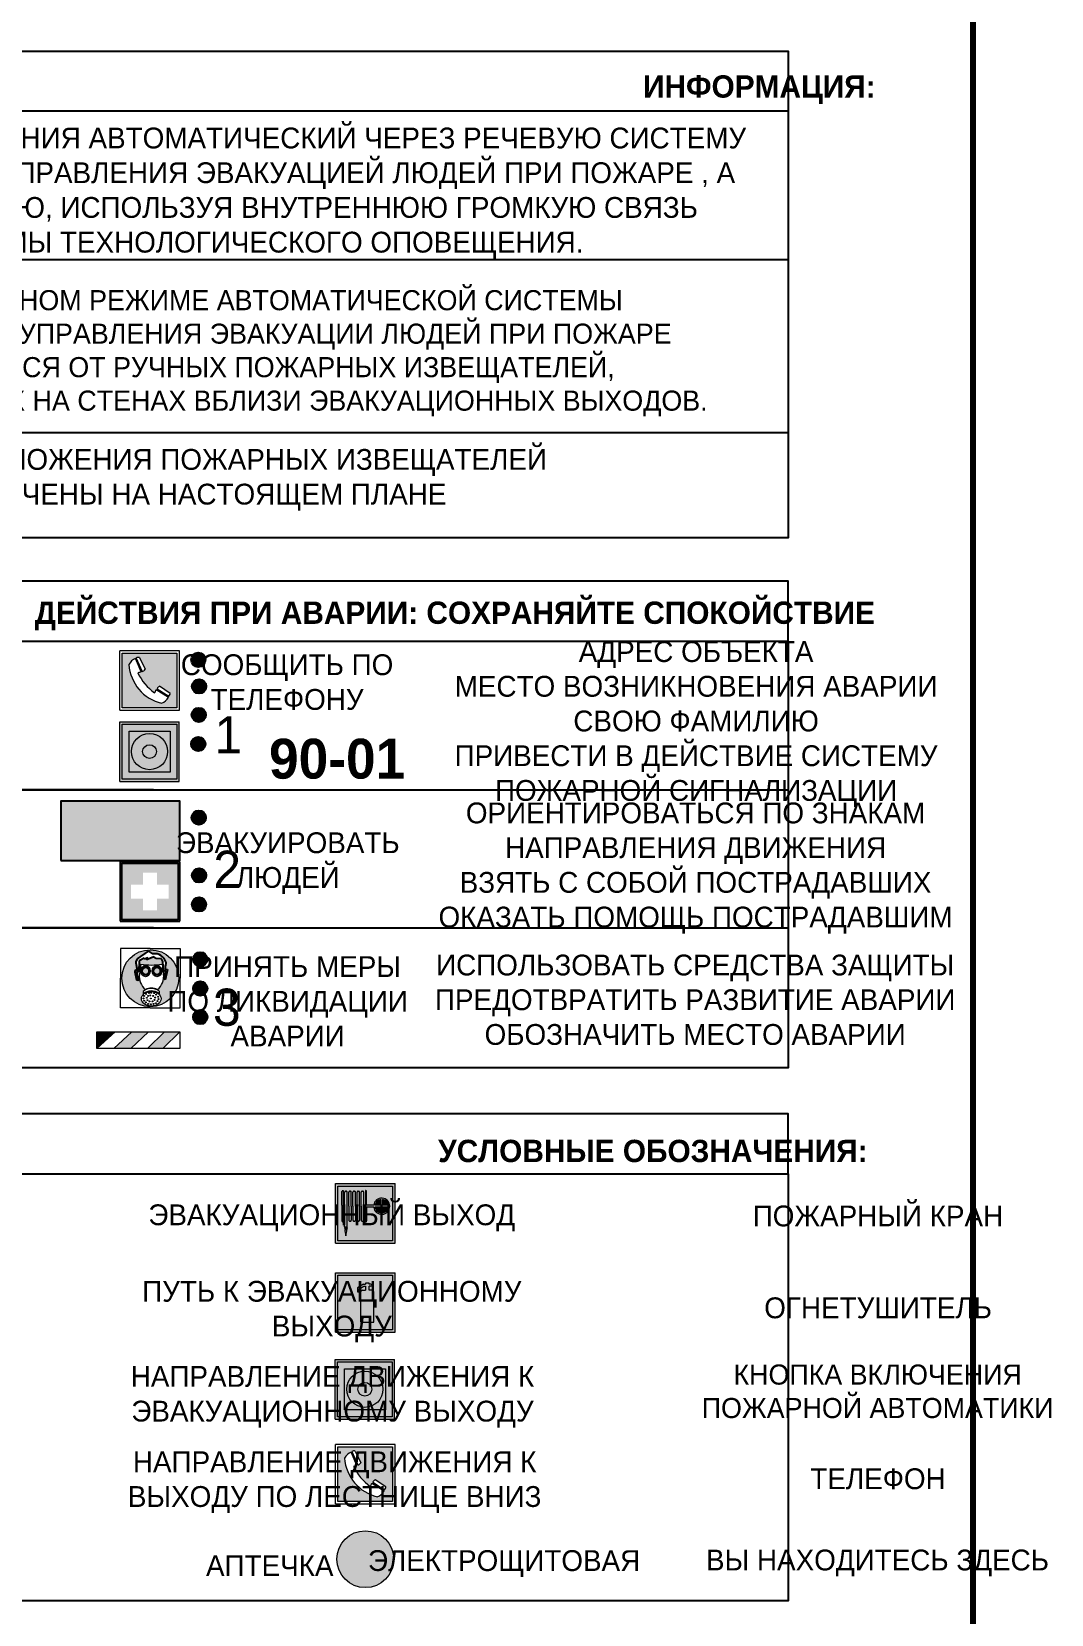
# Model space of a CAD drawing. Header units: millimetres. Extents: x 13810 to 67229, y 12374 to 21950.
# Drawn here: x 38994.9 to 39132, y 19511.3 to 19724.1 of the extents above; entities that cross this region are included whole.
import ezdxf

# ---------------------------------------------------------------- set-up
doc = ezdxf.new("R2010")
doc.units = ezdxf.units.MM
doc.styles.add('обычный', font='arial.ttf')

# ---------------------------------------------------------------- blocks, each defined once
blk = doc.blocks.new('A$C38D26F80')
h = blk.add_hatch(color=5)
h.dxf.hatch_style = 1
h.paths.add_polyline_path([(-8.77, -4.48, 1), (-0.19, -4.48, 1)])
h.paths.add_polyline_path([(-6.75, -3.58), (-6.75, -3.31), (-6.62, -3.22), (-6.5, -3.22), (-6.42, -3.3), (-6.39, -3.28), (-6.59, -2.23), (-6.59, -2.01), (-6.38, -1.58), (-4.76, -0.4), (-4.13, -0.79, -0.362848), (-2.1, -2.1, -0.201049), (-2.17, -2.48, 0.085434), (-2.26, -3.13), (-1.9, -3.16), (-2.25, -4.7), (-2.4, -4.59), (-2.43, -4.34), (-2.36, -4.34), (-2.14, -3.34), (-2.47, -3.42), (-2.58, -1.95), (-2.77, -1.58), (-3.58, -1.52), (-3.92, -1.26), (-5.05, -1.73), (-4.87, -1.39), (-5.41, -1.6), (-5.41, -1.46), (-6.13, -1.87), (-6.18, -3.5), (-6.56, -3.47), (-6.37, -4.59), (-6.16, -4.43), (-6.16, -4.66), (-6.36, -4.79), (-6.37, -4.8), (-6.51, -4.76)], flags=16)
h.paths.add_polyline_path([(-6.51, -4.76), (-6.36, -4.79), (-6.37, -4.8)], flags=0)
h.paths.add_polyline_path([(-5.92, -2.34, 0.089508), (-2.67, -2.35), (-2.48, -3.88, -0.268602), (-3.4, -6.18, 0.262449), (-5.2, -6.18, -0.268602), (-6.11, -3.88)], flags=16)
edge = h.paths.add_edge_path(flags=16)
edge.add_ellipse((-5.19, -3.41), major_axis=(0, 0.842), ratio=0.848992, start_angle=0, end_angle=360)
edge = h.paths.add_edge_path(flags=0)
edge.add_ellipse((-5.19, -3.39), major_axis=(0, 0.665), ratio=0.853798, start_angle=0, end_angle=360)
edge = h.paths.add_edge_path(flags=0)
edge.add_ellipse((-5.19, -3.4), major_axis=(0, 0.528), ratio=0.864094, start_angle=0, end_angle=360)
edge = h.paths.add_edge_path(flags=16)
edge.add_ellipse((-3.47, -3.4), major_axis=(0, 0.842), ratio=0.848992, start_angle=0, end_angle=360)
h.paths.add_polyline_path([(-3.13, -6.45), (-3.13, -6.84, 0.383174), (-5.57, -6.85), (-5.57, -6.49, -0.369952)], flags=16)
edge = h.paths.add_edge_path(flags=0)
edge.add_ellipse((-3.47, -3.39), major_axis=(0, 0.665), ratio=0.853798, start_angle=0, end_angle=360)
edge = h.paths.add_edge_path(flags=0)
edge.add_ellipse((-3.47, -3.4), major_axis=(0, 0.528), ratio=0.864094, start_angle=0, end_angle=360)
edge = h.paths.add_edge_path(flags=16)
edge.add_ellipse((-4.34, -7.57), major_axis=(-1.48, 0), ratio=0.744955, start_angle=0, end_angle=360)
h.paths.add_polyline_path([(-5.01, -6.85, -1), (-5.15, -6.85, -1)], flags=0)
h.paths.add_polyline_path([(-5.33, -7.14, -1), (-5.47, -7.14, -1)], flags=0)
h.paths.add_polyline_path([(-4.61, -6.71, -1), (-4.74, -6.71, -1)], flags=16)
h.paths.add_polyline_path([(-5.43, -7.51, -1), (-5.57, -7.51, -1)], flags=0)
h.paths.add_polyline_path([(-4.26, -6.67, -1), (-4.4, -6.67, -1)], flags=16)
h.paths.add_polyline_path([(-4.74, -7.14, -1), (-4.88, -7.14, -1)], flags=0)
h.paths.add_polyline_path([(-4.93, -7.43, -1), (-5.07, -7.43, -1)], flags=0)
h.paths.add_polyline_path([(-4.41, -7.07, -1), (-4.54, -7.07, -1)], flags=0)
h.paths.add_polyline_path([(-5.33, -7.87, -1), (-5.46, -7.87, -1)], flags=0)
h.paths.add_polyline_path([(-3.8, -6.71, -1), (-3.94, -6.71, -1)], flags=16)
h.paths.add_polyline_path([(-4.85, -7.78, -1), (-4.98, -7.78, -1)], flags=0)
h.paths.add_polyline_path([(-3.96, -7.14, -1), (-4.1, -7.14, -1)], flags=0)
h.paths.add_polyline_path([(-4.33, -7.53, -1), (-4.47, -7.53, -1)], flags=0)
h.paths.add_polyline_path([(-5.09, -8.12, -1), (-5.23, -8.12, -1)], flags=0)
h.paths.add_polyline_path([(-3.5, -6.94, -1), (-3.64, -6.94, -1)], flags=0)
h.paths.add_polyline_path([(-4.54, -7.97, -1), (-4.68, -7.97, -1)], flags=0)
h.paths.add_polyline_path([(-3.66, -7.39, -1), (-3.8, -7.39, -1)], flags=0)
h.paths.add_polyline_path([(-4.73, -8.35, -1), (-4.86, -8.35, -1)], flags=0)
h.paths.add_polyline_path([(-4.09, -7.96, -1), (-4.23, -7.96, -1)], flags=0)
h.paths.add_polyline_path([(-3.77, -7.74, -1), (-3.91, -7.74, -1)], flags=0)
h.paths.add_polyline_path([(-3.22, -7.27, -1), (-3.35, -7.27, -1)], flags=0)
h.paths.add_polyline_path([(-4.34, -8.4, -1), (-4.47, -8.4, -1)], flags=0)
h.paths.add_polyline_path([(-3.16, -7.61, -1), (-3.3, -7.61, -1)], flags=0)
h.paths.add_polyline_path([(-3.9, -8.35, -1), (-4.04, -8.35, -1)], flags=0)
h.paths.add_polyline_path([(-3.32, -7.91, -1), (-3.46, -7.91, -1)], flags=0)
h.paths.add_polyline_path([(-3.55, -8.23, -1), (-3.69, -8.23, -1)], flags=0)
at = {"color": 5, "lineweight": 5}
for p, q in [((-4.48, 0), (-8.96, 0)), ((-8.96, 0), (-8.96, -4.48)), ((-4.48, 0), (0, 0)), ((0, 0), (0, -4.48)), ((-6.59, -2.01), (-6.38, -1.58)), ((-6.59, -2.23), (-6.59, -2.01)), ((-6.39, -3.28), (-6.59, -2.23)), ((-6.38, -1.58), (-4.76, -0.4)), ((-6.13, -1.87), (-6.18, -3.5)), ((-5.41, -1.46), (-6.13, -1.87)), ((-5.92, -2.34), (-6.11, -3.88)), ((-4.87, -1.39), (-5.41, -1.6)), ((-5.41, -1.6), (-5.41, -1.46)), ((-3.92, -1.26), (-5.05, -1.73)), ((-5.05, -1.73), (-4.87, -1.39)), ((-4.76, -0.4), (-4.13, -0.79)), ((-3.58, -1.52), (-3.92, -1.26)), ((-2.77, -1.58), (-3.58, -1.52)), ((-2.58, -1.95), (-2.77, -1.58)), ((-2.67, -2.34), (-2.48, -3.88)), ((-2.47, -3.42), (-2.58, -1.95)), ((-8.96, -8.96), (-8.96, -4.48)), ((-6.75, -3.31), (-6.62, -3.22)), ((-6.75, -3.58), (-6.75, -3.31)), ((-6.51, -4.76), (-6.75, -3.58)), ((-6.62, -3.22), (-6.5, -3.22)), ((-6.18, -3.5), (-6.56, -3.47)), ((-6.56, -3.47), (-6.37, -4.59)), ((-6.37, -4.8), (-6.51, -4.76)), ((-6.5, -3.22), (-6.42, -3.3)), ((-6.42, -3.3), (-6.39, -3.28)), ((-6.37, -4.59), (-6.16, -4.43)), ((-6.16, -4.66), (-6.37, -4.8)), ((-6.16, -4.43), (-6.16, -4.66)), ((-2.14, -3.34), (-2.47, -3.42)), ((-2.43, -4.34), (-2.4, -4.59)), ((-2.43, -4.34), (-2.36, -4.34)), ((-2.4, -4.59), (-2.25, -4.7)), ((-2.36, -4.34), (-2.14, -3.34)), ((-1.9, -3.16), (-2.26, -3.13)), ((-2.25, -4.7), (-1.9, -3.16)), ((0, -8.96), (0, -4.48)), ((-5.57, -6.49), (-5.57, -6.85)), ((-3.13, -6.45), (-3.13, -6.84)), ((-4.48, -8.96), (-8.96, -8.96)), ((-4.48, -8.96), (0, -8.96))]:
    blk.add_line(p, q, dxfattribs=at)
at = {"color": 5}
for p, q in [((-6.59, -2.01), (-6.38, -1.58)), ((-6.59, -2.23), (-6.59, -2.01)), ((-6.39, -3.28), (-6.59, -2.23)), ((-6.38, -1.58), (-4.76, -0.4)), ((-6.13, -1.87), (-6.18, -3.5)), ((-5.41, -1.46), (-6.13, -1.87)), ((-4.87, -1.39), (-5.41, -1.6)), ((-5.41, -1.6), (-5.41, -1.46)), ((-3.92, -1.26), (-5.05, -1.73)), ((-5.05, -1.73), (-4.87, -1.39)), ((-4.76, -0.4), (-4.13, -0.79)), ((-3.58, -1.52), (-3.92, -1.26)), ((-2.77, -1.58), (-3.58, -1.52)), ((-2.58, -1.95), (-2.77, -1.58)), ((-2.47, -3.42), (-2.58, -1.95)), ((-6.75, -3.31), (-6.62, -3.22)), ((-6.75, -3.58), (-6.75, -3.31)), ((-6.51, -4.76), (-6.75, -3.58)), ((-6.62, -3.22), (-6.5, -3.22)), ((-6.18, -3.5), (-6.56, -3.47)), ((-6.56, -3.47), (-6.37, -4.59)), ((-6.37, -4.8), (-6.51, -4.76)), ((-6.36, -4.79), (-6.51, -4.76)), ((-6.5, -3.22), (-6.42, -3.3)), ((-6.42, -3.3), (-6.39, -3.28)), ((-6.37, -4.59), (-6.16, -4.43)), ((-6.16, -4.66), (-6.37, -4.8)), ((-6.16, -4.66), (-6.36, -4.79)), ((-6.16, -4.43), (-6.16, -4.66)), ((-2.14, -3.34), (-2.47, -3.42)), ((-2.4, -4.59), (-2.43, -4.34)), ((-2.43, -4.34), (-2.36, -4.34)), ((-2.25, -4.7), (-2.4, -4.59)), ((-2.36, -4.34), (-2.14, -3.34)), ((-2.26, -3.13), (-1.9, -3.16)), ((-1.9, -3.16), (-2.25, -4.7))]:
    blk.add_line(p, q, dxfattribs=at)
at = {"color": 5, "lineweight": 5}
for centre, radius in [((-4.48, -4.48), 4.29), ((-5.4, -7.14), 0.0678), ((-5.08, -6.85), 0.0678), ((-4.81, -7.14), 0.0678), ((-4.67, -6.71), 0.0678), ((-4.47, -7.07), 0.0678), ((-4.33, -6.67), 0.0678), ((-4.03, -7.14), 0.0678), ((-3.87, -6.71), 0.0678), ((-3.57, -6.94), 0.0678), ((-5.5, -7.51), 0.0678), ((-5.4, -7.87), 0.0678), ((-5.16, -8.12), 0.0678), ((-5, -7.43), 0.0678), ((-4.91, -7.78), 0.0678), ((-4.79, -8.35), 0.0678), ((-4.61, -7.97), 0.0678), ((-4.4, -7.53), 0.0678), ((-4.4, -8.4), 0.0678), ((-4.16, -7.96), 0.0678), ((-3.97, -8.35), 0.0678), ((-3.84, -7.74), 0.0678), ((-3.73, -7.39), 0.0678), ((-3.62, -8.23), 0.0678), ((-3.39, -7.91), 0.0678), ((-3.28, -7.27), 0.0678), ((-3.23, -7.61), 0.0678)]:
    blk.add_circle(centre, radius, dxfattribs=at)
for centre, radius, start, end in [((-4.28, 6.66), 9.15, 259.6987, 280.1569), ((-2.6, -2.2), 0.513, 326.4781, 11.7739), ((-3.66, -4.24), 2.47, 171.573, 231.7124), ((-4.93, -4.24), 2.47, 308.2876, 8.427), ((-0.47, -3.05), 1.79, 161.5846, 182.4584), ((-4.33, -7.88), 1.87, 50.358, 131.5662), ((-4.34, -8.2), 1.82, 48.4943, 132.3565), ((-4.3, -7.78), 1.83, 60.5889, 119.4111)]:
    blk.add_arc(centre, radius, start, end, dxfattribs=at)
at = {"color": 5}
for centre, radius, start, end in [((-3.89, -2.66), 1.88, 17.387, 97.1599), ((-2.6, -2.2), 0.511, 326.3906, 11.8614), ((-0.35, -3.07), 1.91, 162.2553, 181.7878)]:
    blk.add_arc(centre, radius, start, end, dxfattribs=at)
at = {"color": 5, "lineweight": 5}
for centre, major_axis, ratio in [((-5.19, -3.41), (0, 0.842), 0.848992), ((-5.19, -3.39), (0, 0.665), 0.853798), ((-5.19, -3.4), (0, 0.528), 0.864094), ((-3.47, -3.4), (0, 0.842), 0.848992), ((-3.47, -3.39), (0, 0.665), 0.853798), ((-3.47, -3.4), (0, 0.528), 0.864094), ((-4.34, -7.57), (-1.48, 0), 0.744955)]:
    blk.add_ellipse(centre, major_axis=major_axis, ratio=ratio, dxfattribs=at)
blk = doc.blocks.new('A$C47DD6509')
at = {"lineweight": 5}
for points in [[(-8.69, 0), (-11.19, 0), (-11.19, -2.22)], [(-4.22, 0), (-6.45, 0), (-8.91, -2.22), (-6.61, -2.22)], [(0, 0), (-2.09, 0), (-4.36, -2.22), (-2.29, -2.22)]]:
    blk.add_hatch(color=242, dxfattribs=at).paths.add_polyline_path(points)
at = {"color": 242, "lineweight": 5}
for p, q in [((-11.19, -2.22), (-8.69, 0)), ((-11.19, -2.22), (-11.19, 0)), ((-11.19, 0), (-8.69, 0)), ((-11.19, 0), (0, 0)), ((-8.91, -2.22), (-6.45, 0)), ((-6.61, -2.22), (-4.22, 0)), ((-4.36, -2.22), (-2.09, 0)), ((-2.29, -2.22), (0, 0)), ((0, 0), (0, -2.22)), ((0, -2.22), (-11.19, -2.22))]:
    blk.add_line(p, q, dxfattribs=at)
blk = doc.blocks.new('A$C32E8229D')
at = {"true_color": 0xffffff}
blk.add_hatch(color=7, dxfattribs=at).paths.add_polyline_path([(0, 0), (0, -8), (16, -8), (16, 0)])
h = blk.add_hatch(color=126)
h.paths.add_polyline_path([(0.2, -0.2), (15.8, -0.2), (15.8, -7.8), (0.2, -7.8)])
h.paths.add_polyline_path([(13.49, -2.05), (12.08, -2.05), (11.37, -2.63, 0.162397), (11.29, -2.84), (11.29, -3.63), (10.35, -3.63), (10.35, -4.05), (11.68, -4.05), (11.68, -3.48), (12.26, -4.28), (11.29, -5.1), (11.29, -6.78), (11.85, -6.78), (11.85, -5.44), (12.8, -4.64), (12.8, -5.94), (14.46, -5.94), (14.46, -5.39), (13.45, -5.39), (13.45, -3.97), (12.46, -2.59), (13.15, -2.59), (13.69, -3.34), (14.18, -3)], flags=16)
h.paths.add_polyline_path([(10.74, -1.82, 1), (11.8, -1.82, 1)], flags=16)
h.paths.add_polyline_path([(9.39, -3.59), (5.99, -3.59), (6.56, -3.03), (5.91, -3.03), (5.1, -3.83), (5.91, -4.64), (6.56, -4.64), (5.99, -4.09), (9.39, -4.09)], flags=16)
h.paths.add_polyline_path([(4.29, -1.08), (1.72, -1.08), (1.72, -6.6), (4.29, -6.6)], flags=16)
at = {"color": 126}
blk.add_lwpolyline([(16, -8), (0, -8), (0, 0), (16, 0)], close=True, dxfattribs=at)
blk = doc.blocks.new('A$C18900ED3')
h = blk.add_hatch(color=126)
h.paths.add_polyline_path([(-0.18, -0.18), (-7.02, -0.18), (-7.02, -7.02), (-0.18, -7.02)])
h.paths.add_polyline_path([(-5.89, -4.46), (-5.89, -2.77), (-4.46, -2.77), (-4.46, -1.31), (-2.77, -1.31), (-2.77, -2.77), (-1.33, -2.77), (-1.33, -4.46), (-2.77, -4.46), (-2.77, -5.89), (-4.46, -5.89), (-4.46, -4.46)], flags=16)
at = {"color": 126}
for p, q in [((-7.2, 0), (-7.2, -7.2)), ((0, 0), (-7.2, 0)), ((0, -7.2), (0, 0)), ((-7.02, -7.02), (-7.02, -0.18)), ((-7.02, -0.18), (-0.18, -0.18)), ((-0.18, -0.18), (-0.18, -7.02)), ((-7.2, -7.2), (0, -7.2)), ((-0.18, -7.02), (-7.02, -7.02))]:
    blk.add_line(p, q, dxfattribs=at)
blk = doc.blocks.new('A$C456E1F9C')
at = {"lineweight": 5}
h = blk.add_hatch(color=242, dxfattribs=at)
h.paths.add_polyline_path([(0.51, -1.47), (0.51, -13.26), (12.29, -13.26), (12.29, -1.47)])
h.paths.add_polyline_path([(5.42, -4.95, -0.254479), (4.78, -5.4), (3.52, -2.53, -0.209735), (4.23, -2.4)], flags=16)
h.paths.add_polyline_path([(8.53, -8.6), (10.87, -10.17), (10.54, -10.76), (8.03, -9.13, -0.192251)], flags=16)
h.paths.add_polyline_path([(4.61, -5.49, 0.005518), (3.87, -5.72, 0.128647), (7.49, -10.01, 0.00809), (7.83, -9.33), (10.47, -10.97, -0.16736), (8.99, -12.25, -0.327862), (1.95, -3.95, -0.166952), (3.36, -2.62)], flags=16)
at = {"color": 242, "lineweight": 5}
for p, q in [((0, -13.77), (0, -0.97)), ((12.8, -0.97), (0, -0.97)), ((4.61, -5.49), (3.36, -2.62)), ((3.52, -2.53), (4.78, -5.4)), ((4.23, -2.4), (5.42, -4.95)), ((12.8, -13.77), (12.8, -0.97)), ((7.83, -9.33), (10.47, -10.97)), ((8.03, -9.13), (10.54, -10.76)), ((10.81, -10.12), (8.53, -8.6)), ((10.8, -10.3), (10.81, -10.12)), ((10.54, -10.76), (10.8, -10.3)), ((0, -13.77), (12.8, -13.77))]:
    blk.add_line(p, q, dxfattribs=at)
blk.add_lwpolyline([(0.51, -1.47), (12.29, -1.47), (12.29, -13.26), (0.51, -13.26)], close=True, dxfattribs=at)
for centre, radius, start, end in [((4.59, -5.34), 2.99, 114.2845, 152.1974), ((4.02, -3.27), 0.891, 76.3284, 123.7092), ((11.12, -3.31), 9.19, 183.9915, 256.6009), ((14.98, -39.1), 35.17, 107.1487, 108.4135), ((13.86, -0.94), 11.08, 205.5536, 234.8762), ((4.68, -4.59), 0.824, 276.9621, 334.0723), ((-13.31, 0.8), 23.44, 332.5487, 334.4027), ((8.94, -9.5), 0.989, 114.4092, 157.9388), ((7.87, -9.46), 3, 291.9291, 329.9329)]:
    blk.add_arc(centre, radius, start, end, dxfattribs=at)
blk = doc.blocks.new('A$C54414219')
at = {"true_color": 0xffffff}
h = blk.add_hatch(color=7, dxfattribs=at)
h.paths.add_polyline_path([(2.39, -9.45), (2.39, -18.3), (11.23, -18.3), (11.23, -9.45)], flags=0)
h.paths.add_polyline_path([(10.71, -13.87, -1), (2.92, -13.87, -1)], flags=0)
h.paths.add_polyline_path([(8.3, -13.87, -1), (5.33, -13.87, -1)], flags=0)
h.paths.add_polyline_path([(0.41, -7.47), (0.41, -20.27), (13.21, -20.27), (13.21, -7.47)])
h.paths.add_polyline_path([(0.92, -19.77), (12.71, -19.77), (12.71, -7.98), (0.92, -7.98)], flags=16)
h.paths.add_polyline_path([(11.23, -9.45), (11.23, -18.3), (2.39, -18.3), (2.39, -9.45)], flags=0)
at = {"lineweight": 5}
h = blk.add_hatch(color=242, dxfattribs=at)
h.paths.add_polyline_path([(12.71, -7.98), (0.92, -7.98), (0.92, -19.77), (12.71, -19.77)])
h.paths.add_polyline_path([(11.23, -18.3), (2.39, -18.3), (2.39, -9.45), (11.23, -9.45)], flags=16)
h.paths.add_polyline_path([(10.71, -13.87, -1), (2.92, -13.87, -1)], flags=0)
h.paths.add_polyline_path([(8.3, -13.87, -1), (5.33, -13.87, -1)], flags=0)
at = {"true_color": 0xffffff}
h = blk.add_hatch(color=7, dxfattribs=at)
h.paths.add_polyline_path([(2.39, -9.45), (2.39, -18.3), (11.23, -18.3), (11.23, -9.45)])
h.paths.add_polyline_path([(10.71, -13.87, -1), (2.92, -13.87, -1)], flags=16)
h.paths.add_polyline_path([(8.3, -13.87, -1), (5.33, -13.87, -1)], flags=0)
at = {"lineweight": 5}
h = blk.add_hatch(color=242, dxfattribs=at)
h.paths.add_polyline_path([(2.92, -13.87, 1), (10.71, -13.87, 1)])
h.paths.add_polyline_path([(8.3, -13.87, -1), (5.33, -13.87, -1)], flags=16)
at = {"color": 242, "lineweight": 5}
for p, q in [((0.41, -20.27), (0.41, -7.47)), ((0.41, -7.47), (13.21, -7.47)), ((0.41, -7.47), (13.21, -7.47)), ((13.21, -20.27), (13.21, -7.47)), ((0.41, -20.27), (13.21, -20.27))]:
    blk.add_line(p, q, dxfattribs=at)
for points in [[(0.92, -7.98), (12.71, -7.98), (12.71, -19.77), (0.92, -19.77)], [(2.39, -9.45), (11.23, -9.45), (11.23, -18.3), (2.39, -18.3)]]:
    blk.add_lwpolyline(points, close=True, dxfattribs=at)
for radius in [3.89, 1.49]:
    blk.add_circle((6.81, -13.87), radius, dxfattribs=at)
blk = doc.blocks.new('A$C37112FD5')
at = {"true_color": 0xf5f5ff}
h = blk.add_hatch(color=7, dxfattribs=at)
h.dxf.hatch_style = 1
h.paths.add_polyline_path([(12.8, -7.4), (0, -7.4), (0, -20.2), (12.8, -20.2)])
h.paths.add_polyline_path([(12.29, -7.91), (12.29, -19.69), (0.51, -19.69), (0.51, -7.91)], flags=16)
h.paths.add_polyline_path([(4.98, -9.04, -0.42597), (5.17, -9.22), (5.17, -12.25), (5.17, -15.29, -0.432244), (4.98, -15.47), (4.83, -15.47, -0.42597), (4.64, -15.29), (4.64, -12.25), (4.64, -9.22, -0.432244), (4.83, -9.04)], flags=0)
h.paths.add_polyline_path([(4.28, -9.22), (4.28, -12.25), (4.28, -15.29, -0.432244), (4.09, -15.47), (3.94, -15.47, -0.42597), (3.75, -15.29), (3.75, -12.25), (3.75, -9.22, -0.432244), (3.94, -9.04), (4.09, -9.04, -0.42597)], flags=0)
h.paths.add_polyline_path([(5.72, -9.04), (5.87, -9.04, -0.42597), (6.06, -9.22), (6.06, -12.25), (6.06, -15.29, -0.432244), (5.87, -15.47), (5.72, -15.47, -0.42597), (5.53, -15.29), (5.53, -12.25), (5.53, -9.22, -0.432244)], flags=0)
h.paths.add_polyline_path([(6.42, -8.9), (6.5, -8.9, -0.42597), (6.69, -9.08), (6.69, -12.03), (8.21, -12.03, -15.824349), (8.21, -12.47), (6.69, -12.47), (6.69, -15.42, -0.432244), (6.5, -15.6), (6.42, -15.6)], flags=0)
h.paths.add_polyline_path([(3.39, -9.22), (3.39, -12.25), (3.39, -15.29, -0.432244), (3.2, -15.47), (3.05, -15.47, -0.42597), (2.85, -15.29), (2.85, -12.25), (2.85, -9.22, -0.432244), (3.05, -9.04), (3.2, -9.04, -0.42597)], flags=0)
h.paths.add_polyline_path([(2.5, -9.22), (2.5, -16.71), (1.96, -16.71), (1.96, -9.22, -0.432244), (2.15, -9.04), (2.31, -9.04, -0.42597)], flags=0)
h.paths.add_polyline_path([(1.61, -8.9), (1.61, -15.6), (1.57, -15.6, -0.42597), (1.37, -15.42), (1.37, -12.03), (1.37, -9.09, -0.432244), (1.57, -8.9)], flags=0)
h.paths.add_polyline_path([(9.76, -10.81), (9.76, -12.03), (8.49, -12.03, -0.336371)], flags=0)
h.paths.add_polyline_path([(8.49, -12.47), (9.76, -12.47), (9.76, -13.7, -0.336371)], flags=0)
h.paths.add_polyline_path([(10.11, -10.81, -0.336371), (11.38, -12.03), (10.11, -12.03)], flags=0)
h.paths.add_polyline_path([(10.11, -12.47), (11.38, -12.47, -0.336371), (10.11, -13.7)], flags=0)
h.paths.add_polyline_path([(2.5, -16.84), (2.5, -17.05), (1.97, -17.05), (1.97, -16.84)], flags=0)
h.paths.add_polyline_path([(2.5, -17.24, -0.033778), (2.24, -18.6, -0.033778), (1.97, -17.24)], flags=0)
h = blk.add_hatch(color=242)
h.dxf.hatch_style = 1
h.paths.add_polyline_path([(12.29, -7.91), (0.51, -7.91), (0.51, -19.69), (12.29, -19.69)])
h.paths.add_polyline_path([(6.42, -15.6), (6.42, -8.9), (6.5, -8.9, -0.42597), (6.69, -9.08), (6.69, -12.03), (8.21, -12.03, -15.824349), (8.21, -12.47), (6.69, -12.47), (6.69, -15.42, -0.432244), (6.5, -15.6)], flags=16)
h.paths.add_polyline_path([(5.87, -15.47), (5.72, -15.47, -0.42597), (5.53, -15.29), (5.53, -12.25), (5.53, -9.22, -0.432244), (5.72, -9.04), (5.87, -9.04, -0.42597), (6.06, -9.22), (6.06, -12.25), (6.06, -15.29, -0.432244)], flags=16)
h.paths.add_polyline_path([(4.98, -15.47), (4.83, -15.47, -0.42597), (4.64, -15.29), (4.64, -12.25), (4.64, -9.22, -0.432244), (4.83, -9.04), (4.98, -9.04, -0.42597), (5.17, -9.22), (5.17, -12.25), (5.17, -15.29, -0.432244)], flags=16)
h.paths.add_polyline_path([(4.09, -15.47), (3.94, -15.47, -0.42597), (3.75, -15.29), (3.75, -12.25), (3.75, -9.22, -0.432244), (3.94, -9.04), (4.09, -9.04, -0.42597), (4.28, -9.22), (4.28, -12.25), (4.28, -15.29, -0.432244)], flags=16)
h.paths.add_polyline_path([(3.2, -15.47), (3.05, -15.47, -0.42597), (2.85, -15.29), (2.85, -12.25), (2.85, -9.22, -0.432244), (3.05, -9.04), (3.2, -9.04, -0.42597), (3.39, -9.22), (3.39, -12.25), (3.39, -15.29, -0.432244)], flags=16)
h.paths.add_polyline_path([(2.5, -17.05), (1.97, -17.05), (1.97, -16.84), (2.5, -16.84)], flags=16)
h.paths.add_polyline_path([(2.5, -17.24, -0.033778), (2.24, -18.6, -0.033778), (1.97, -17.24)], flags=16)
h.paths.add_polyline_path([(2.5, -16.71), (1.96, -16.71), (1.96, -9.22, -0.432244), (2.15, -9.04), (2.31, -9.04, -0.42597), (2.5, -9.22)], flags=16)
h.paths.add_polyline_path([(1.61, -15.6), (1.57, -15.6, -0.42597), (1.37, -15.42), (1.37, -12.03), (1.37, -9.09, -0.432244), (1.57, -8.9), (1.61, -8.9)], flags=16)
h.paths.add_polyline_path([(8.49, -12.47), (9.76, -12.47), (9.76, -13.7, -0.336371)], flags=0)
h.paths.add_polyline_path([(10.11, -13.7), (10.11, -12.47), (11.38, -12.47, -0.336371)], flags=0)
h.paths.add_polyline_path([(8.49, -12.03, -0.336371), (9.76, -10.81), (9.76, -12.03)], flags=0)
h.paths.add_polyline_path([(10.11, -12.03), (10.11, -10.81, -0.336371), (11.38, -12.03)], flags=0)
h = blk.add_hatch(color=7, dxfattribs=at)
h.dxf.hatch_style = 1
h.paths.add_polyline_path([(1.61, -8.9), (1.57, -8.9, 0.432244), (1.37, -9.09), (1.37, -12.03), (1.37, -15.42, 0.42597), (1.57, -15.6), (1.61, -15.6)])
h.paths.add_polyline_path([(2.5, -9.22, 0.42597), (2.31, -9.04), (2.15, -9.04, 0.432244), (1.96, -9.22), (1.96, -16.71), (2.5, -16.71)])
h.paths.add_polyline_path([(2.5, -16.84), (1.97, -16.84), (1.97, -17.05), (2.5, -17.05)])
h.paths.add_polyline_path([(2.5, -17.24), (1.97, -17.24, 0.033778), (2.24, -18.6, 0.033778)])
h.paths.add_polyline_path([(3.39, -12.25), (3.39, -9.22, 0.42597), (3.2, -9.04), (3.05, -9.04, 0.432244), (2.85, -9.22), (2.85, -12.25), (2.85, -15.29, 0.42597), (3.05, -15.47), (3.2, -15.47, 0.432244), (3.39, -15.29)])
h.paths.add_polyline_path([(4.28, -12.25), (4.28, -9.22, 0.42597), (4.09, -9.04), (3.94, -9.04, 0.432244), (3.75, -9.22), (3.75, -12.25), (3.75, -15.29, 0.42597), (3.94, -15.47), (4.09, -15.47, 0.432244), (4.28, -15.29)])
h.paths.add_polyline_path([(5.17, -12.25), (5.17, -9.22, 0.42597), (4.98, -9.04), (4.83, -9.04, 0.432244), (4.64, -9.22), (4.64, -12.25), (4.64, -15.29, 0.42597), (4.83, -15.47), (4.98, -15.47, 0.432244), (5.17, -15.29)])
h.paths.add_polyline_path([(6.06, -12.25), (6.06, -9.22, 0.42597), (5.87, -9.04), (5.72, -9.04, 0.432244), (5.53, -9.22), (5.53, -12.25), (5.53, -15.29, 0.42597), (5.72, -15.47), (5.87, -15.47, 0.432244), (6.06, -15.29)])
h.paths.add_polyline_path([(6.69, -12.47), (8.21, -12.47, 15.824349), (8.21, -12.03), (6.69, -12.03), (6.69, -9.08, 0.42597), (6.5, -8.9), (6.42, -8.9), (6.42, -15.6), (6.5, -15.6, 0.432244), (6.69, -15.42)])
h.paths.add_polyline_path([(8.49, -12.47), (9.76, -12.47), (9.76, -13.7, -0.336371)], flags=16)
h.paths.add_polyline_path([(8.49, -12.03, -0.336371), (9.76, -10.81), (9.76, -12.03)], flags=16)
h.paths.add_polyline_path([(10.11, -12.47), (11.38, -12.47, -0.336371), (10.11, -13.7)], flags=16)
h.paths.add_polyline_path([(10.11, -12.03), (10.11, -10.81, -0.336371), (11.38, -12.03)], flags=16)
h = blk.add_hatch(color=242)
h.dxf.hatch_style = 1
h.paths.add_polyline_path([(9.76, -10.81, 0.336371), (8.49, -12.03), (9.76, -12.03)])
h.paths.add_polyline_path([(10.11, -10.81), (10.11, -12.03), (11.38, -12.03, 0.336371)])
h.paths.add_polyline_path([(11.38, -12.47), (10.11, -12.47), (10.11, -13.7, 0.336371)])
h.paths.add_polyline_path([(9.76, -12.47), (8.49, -12.47, 0.336371), (9.76, -13.7)])
at = {"color": 242, "lineweight": 5}
for p, q in [((0, -20.2), (0, -7.4)), ((0, -7.4), (12.8, -7.4)), ((1.37, -12.03), (1.37, -9.08)), ((1.57, -8.9), (1.61, -8.9)), ((1.61, -8.9), (1.61, -15.6)), ((1.96, -16.71), (1.96, -9.22)), ((2.15, -9.04), (2.31, -9.04)), ((2.5, -16.71), (2.5, -9.22)), ((2.85, -12.25), (2.85, -9.22)), ((3.05, -9.04), (3.2, -9.04)), ((3.39, -12.25), (3.39, -9.22)), ((3.75, -12.25), (3.75, -9.22)), ((3.94, -9.04), (4.09, -9.04)), ((4.28, -12.25), (4.28, -9.22)), ((4.64, -12.25), (4.64, -9.22)), ((4.83, -9.04), (4.98, -9.04)), ((5.17, -12.25), (5.17, -9.22)), ((5.53, -12.25), (5.53, -9.22)), ((5.72, -9.04), (5.87, -9.04)), ((6.06, -12.25), (6.06, -9.22)), ((6.42, -8.9), (6.42, -15.6)), ((6.5, -8.9), (6.42, -8.9)), ((6.69, -12.03), (6.69, -9.08)), ((12.8, -20.2), (12.8, -7.4)), ((1.37, -12.03), (1.37, -15.42)), ((2.85, -12.25), (2.85, -15.29)), ((3.39, -12.25), (3.39, -15.29)), ((3.75, -12.25), (3.75, -15.29)), ((4.28, -12.25), (4.28, -15.29)), ((4.64, -12.25), (4.64, -15.29)), ((5.17, -12.25), (5.17, -15.29)), ((5.53, -12.25), (5.53, -15.29)), ((6.06, -12.25), (6.06, -15.29)), ((8.21, -12.03), (6.69, -12.03)), ((8.21, -12.47), (6.69, -12.47)), ((6.69, -12.47), (6.69, -15.42)), ((9.76, -12.03), (8.49, -12.03)), ((9.76, -12.47), (8.49, -12.47)), ((9.76, -10.81), (9.76, -12.03)), ((9.76, -12.47), (9.76, -13.7)), ((10.11, -10.81), (10.11, -12.03)), ((11.38, -12.03), (10.11, -12.03)), ((11.38, -12.47), (10.11, -12.47)), ((10.11, -12.47), (10.11, -13.7)), ((1.57, -15.6), (1.61, -15.6)), ((1.96, -16.71), (2.5, -16.71)), ((1.97, -16.84), (2.5, -16.84)), ((1.97, -17.05), (1.97, -16.84)), ((2.5, -16.84), (2.5, -17.05)), ((3.05, -15.47), (3.2, -15.47)), ((3.94, -15.47), (4.09, -15.47)), ((4.83, -15.47), (4.98, -15.47)), ((5.72, -15.47), (5.87, -15.47)), ((6.42, -15.6), (6.5, -15.6)), ((0, -20.2), (12.8, -20.2)), ((2.5, -17.05), (1.97, -17.05)), ((1.97, -17.24), (2.5, -17.24))]:
    blk.add_line(p, q, dxfattribs=at)
blk.add_lwpolyline([(0.51, -7.91), (12.29, -7.91), (12.29, -19.69), (0.51, -19.69)], close=True, dxfattribs=at)
for centre, radius, start, end in [((1.56, -9.09), 0.182, 87.1027, 180.6071), ((2.15, -9.22), 0.182, 87.1027, 180.6071), ((2.32, -9.22), 0.182, 359.3929, 92.8973), ((3.04, -9.22), 0.182, 87.1027, 180.6071), ((3.21, -9.22), 0.182, 359.3929, 92.8973), ((3.93, -9.22), 0.182, 87.1027, 180.6071), ((4.1, -9.22), 0.182, 359.3929, 92.8973), ((4.82, -9.22), 0.182, 87.1027, 180.6071), ((4.99, -9.22), 0.182, 359.3929, 92.8973), ((5.71, -9.22), 0.182, 87.1027, 180.6071), ((5.88, -9.22), 0.182, 359.3929, 92.8973), ((6.51, -9.09), 0.182, 359.3929, 92.8973), ((9.93, -12.25), 1.74, 187.2319, 172.7681), ((9.93, -12.25), 1.46, 96.9927, 171.3585), ((9.93, -12.25), 1.46, 188.6415, 263.0073), ((9.93, -12.25), 1.46, 8.6415, 83.0073), ((9.93, -12.25), 1.46, 276.9927, 351.3585), ((1.56, -15.42), 0.182, 179.3929, 272.8973), ((3.04, -15.29), 0.182, 179.3929, 272.8973), ((3.21, -15.29), 0.182, 267.1027, 0.6071), ((3.93, -15.29), 0.182, 179.3929, 272.8973), ((4.1, -15.29), 0.182, 267.1027, 0.6071), ((4.82, -15.29), 0.182, 179.3929, 272.8973), ((4.99, -15.29), 0.182, 267.1027, 0.6071), ((5.71, -15.29), 0.182, 179.3929, 272.8973), ((5.88, -15.29), 0.182, 267.1027, 0.6071), ((6.51, -15.42), 0.182, 267.1027, 0.6071), ((12.17, -15.98), 10.27, 187.041, 194.7793), ((-7.7, -15.98), 10.27, 345.2207, 352.959)]:
    blk.add_arc(centre, radius, start, end, dxfattribs=at)
blk = doc.blocks.new('A$C7B8C2D5B')
at = {"lineweight": 0}
h = blk.add_hatch(color=5, dxfattribs=at)
h.dxf.hatch_style = 1
h.paths.add_polyline_path([(1.397, -3.024, 1), (-2.112, -3.024, 1)])
at = {"color": 5, "lineweight": 0}
blk.add_circle((-0.358, -3.024), 1.755, dxfattribs=at)
blk = doc.blocks.new('A$C3AD82952')
at = {"true_color": 0xf5f5ff}
h = blk.add_hatch(color=7, dxfattribs=at)
h.dxf.hatch_style = 1
h.paths.add_polyline_path([(8.21, 8.73, 0.414214), (7.89, 9.05), (7.22, 9.05), (7.22, 9.92), (7.59, 9.92, 1), (7.57, 10.36), (7.22, 10.36), (7.22, 10.6), (6.43, 10.6), (6.43, 10.36), (6.01, 10.36), (4.74, 9.59), (4.74, 8.69), (4.98, 8.73), (4.98, 9.26), (6.12, 9.91), (6.43, 9.91), (6.43, 9.05), (5.76, 9.05, 0.414214), (5.44, 8.73), (5.44, 2.2), (8.21, 2.2)], flags=0)
h.paths.add_polyline_path([(12.8, 12.8), (0, 12.8), (0, 0), (12.8, 0)])
h.paths.add_polyline_path([(0.51, 12.29), (12.29, 12.29), (12.29, 0.51), (0.51, 0.51)], flags=16)
h.paths.add_polyline_path([(4.74, 9.59), (6.01, 10.36), (6.43, 10.36), (6.43, 10.6), (7.22, 10.6), (7.22, 10.36), (7.59, 10.36, -0.94586), (7.59, 9.92), (7.22, 9.92), (7.22, 9.05), (7.89, 9.05, -0.414214), (8.21, 8.73), (8.21, 2.2), (5.44, 2.2), (5.44, 8.73, -0.414214), (5.76, 9.05), (6.43, 9.05), (6.43, 9.91), (6.12, 9.91), (4.98, 9.26), (4.98, 8.73), (4.74, 8.69)], flags=0)
h = blk.add_hatch(color=242)
h.dxf.hatch_style = 1
h.paths.add_polyline_path([(12.29, 12.29), (0.51, 12.29), (0.51, 0.51), (12.29, 0.51)])
h.paths.add_polyline_path([(4.74, 8.69), (4.74, 9.59), (6.01, 10.36), (6.43, 10.36), (6.43, 10.6), (7.22, 10.6), (7.22, 10.36), (7.59, 10.36, -0.94586), (7.59, 9.92), (7.22, 9.92), (7.22, 9.05), (7.89, 9.05, -0.414214), (8.21, 8.73), (8.21, 2.2), (5.44, 2.2), (5.44, 8.73, -0.414214), (5.76, 9.05), (6.43, 9.05), (6.43, 9.91), (6.12, 9.91), (4.98, 9.26), (4.98, 8.73)], flags=16)
h = blk.add_hatch(color=7, dxfattribs=at)
h.dxf.hatch_style = 1
h.paths.add_polyline_path([(8.21, 8.73, 0.414214), (7.89, 9.05), (7.22, 9.05), (7.22, 9.92), (7.59, 9.92, 1), (7.57, 10.36), (7.22, 10.36), (7.22, 10.6), (6.43, 10.6), (6.43, 10.36), (6.01, 10.36), (4.74, 9.59), (4.74, 8.69), (4.98, 8.73), (4.98, 9.26), (6.12, 9.91), (6.43, 9.91), (6.43, 9.05), (5.76, 9.05, 0.414214), (5.44, 8.73), (5.44, 2.2), (8.21, 2.2)])
at = {"color": 242, "lineweight": 5}
for p, q in [((0, 0), (0, 12.8)), ((0, 12.8), (12.8, 12.8)), ((6.01, 10.36), (4.74, 9.59)), ((6.01, 10.36), (6.43, 10.36)), ((7.22, 10.6), (6.43, 10.6)), ((6.43, 10.6), (6.43, 10.36)), ((7.22, 10.36), (7.22, 10.6)), ((7.59, 10.36), (7.22, 10.36)), ((12.8, 0), (12.8, 12.8)), ((4.74, 9.59), (4.74, 8.69)), ((4.74, 8.69), (4.98, 8.73)), ((4.98, 9.26), (6.12, 9.91)), ((4.98, 8.73), (4.98, 9.26)), ((5.44, 2.2), (5.44, 8.73)), ((5.76, 9.05), (6.43, 9.05)), ((6.12, 9.91), (6.43, 9.91)), ((6.43, 9.91), (6.43, 9.05)), ((7.22, 9.05), (7.22, 9.92)), ((7.59, 9.92), (7.22, 9.92)), ((7.89, 9.05), (7.22, 9.05)), ((8.21, 2.2), (8.21, 8.73)), ((0, 0), (12.8, 0)), ((5.44, 2.2), (8.21, 2.2))]:
    blk.add_line(p, q, dxfattribs=at)
blk.add_lwpolyline([(0.51, 12.29), (12.29, 12.29), (12.29, 0.51), (0.51, 0.51)], close=True, dxfattribs=at)
for centre, radius, start, end in [((7.58, 10.14), 0.223, 273.1875, 86.8125), ((5.76, 8.73), 0.32, 90, 180), ((7.89, 8.73), 0.32, 0, 90)]:
    blk.add_arc(centre, radius, start, end, dxfattribs=at)

msp = doc.modelspace()

# ---------------------------------------------------------------- hatches: boundary and pattern name
at = {"lineweight": 0}
h = msp.add_hatch(color=256, dxfattribs=at)
h.dxf.hatch_style = 1
h.paths.add_polyline_path([(39016.33, 19639.66, 1), (39018.26, 19639.66, 1)])
h = msp.add_hatch(color=256, dxfattribs=at)
h.dxf.hatch_style = 1
h.paths.add_polyline_path([(39016.43, 19636.08, 1), (39018.36, 19636.08, 1)])
h = msp.add_hatch(color=256, dxfattribs=at)
h.dxf.hatch_style = 1
h.paths.add_polyline_path([(39016.39, 19632.26, 1), (39018.32, 19632.26, 1)])
h = msp.add_hatch(color=256, dxfattribs=at)
h.dxf.hatch_style = 1
h.paths.add_polyline_path([(39016.31, 19628.34, 1), (39018.24, 19628.34, 1)])
h = msp.add_hatch(color=256, dxfattribs=at)
h.dxf.hatch_style = 1
h.paths.add_polyline_path([(39016.4, 19618.45, 1), (39018.33, 19618.45, 1)])
h = msp.add_hatch(color=256, dxfattribs=at)
h.dxf.hatch_style = 1
h.paths.add_polyline_path([(39016.44, 19610.67, 1), (39018.37, 19610.67, 1)])
h = msp.add_hatch(color=256, dxfattribs=at)
h.dxf.hatch_style = 1
h.paths.add_polyline_path([(39016.43, 19606.77, 1), (39018.36, 19606.77, 1)])
h = msp.add_hatch(color=256, dxfattribs=at)
h.dxf.hatch_style = 1
h.paths.add_polyline_path([(39016.59, 19599.41, 1), (39018.52, 19599.41, 1)])
h = msp.add_hatch(color=256, dxfattribs=at)
h.dxf.hatch_style = 1
h.paths.add_polyline_path([(39016.58, 19595.47, 1), (39018.51, 19595.47, 1)])
h = msp.add_hatch(color=256, dxfattribs=at)
h.dxf.hatch_style = 1
h.paths.add_polyline_path([(39016.58, 19591.63, 1), (39018.51, 19591.63, 1)])

# ---------------------------------------------------------------- linework, layer by layer
at = {"color": 2, "lineweight": 100}
msp.add_lwpolyline([(38521.46, 19876.41), (39121.46, 19876.41), (39121.46, 19481.41), (38521.46, 19481.41)], close=True, dxfattribs=at)
at = {"color": 0}
msp.add_lwpolyline([(38952.85, 19721.5), (39096.61, 19721.5), (39096.61, 19656.05), (38952.85, 19656.05)], close=True, dxfattribs=at)
for points in [[(38952.85, 19713.45), (39096.61, 19713.45)], [(38952.85, 19693.46), (39096.61, 19693.46)], [(38952.85, 19670.21), (39096.61, 19670.21)]]:
    msp.add_lwpolyline(points, dxfattribs=at)
for points in [[(38952.85, 19642.19), (39096.61, 19642.19), (39096.61, 19650.25), (38952.85, 19650.25)], [(38952.85, 19642.19), (39096.61, 19642.19), (39096.61, 19584.8), (38952.85, 19584.8)], [(38952.85, 19570.55), (39096.61, 19570.55), (39096.61, 19578.6), (38952.85, 19578.6)], [(38952.85, 19570.55), (39096.61, 19570.55), (39096.61, 19513.15), (38952.85, 19513.15)]]:
    msp.add_lwpolyline(points, close=True)
for points in [[(39011.26, 19622.2), (38952.85, 19622.2), (39096.61, 19622.2)], [(39011.26, 19603.63), (38952.85, 19603.63), (39096.61, 19603.63)]]:
    msp.add_lwpolyline(points)
for centre in [(39017.29, 19639.66), (39017.4, 19636.08), (39017.36, 19632.26), (39017.28, 19628.34), (39017.36, 19618.45), (39017.4, 19610.67), (39017.39, 19606.77), (39017.55, 19599.41), (39017.55, 19595.47), (39017.55, 19591.63)]:
    msp.add_circle(centre, 0.966)

# ---------------------------------------------------------------- block references
for name, p, xscale, yscale, zscale in [('A$C456E1F9C', (39006.74, 19641.48), 0.625, 0.625, 0.625), ('A$C54414219', (39006.48, 19635.99), 0.625, 0.625, 0.625), ('A$C18900ED3', (39014.8, 19612.52), 1.111111111007631, 1.111111111007631, 1.111111111007631), ('A$C38D26F80', (39014.83, 19600.85), 0.8928571427240968, 0.8928571427240968, 0.8928571427240968), ('A$C37112FD5', (39035.75, 19573.86), 0.6249984004534781, 0.6249984004534781, 0.6249984004534781), ('A$C3AD82952', (39035.75, 19549.25), 0.625, 0.625, 0.625), ('A$C54414219', (39035.44, 19550.26), 0.625, 0.625, 0.625), ('A$C456E1F9C', (39035.75, 19534.79), 0.625, 0.625, 0.625), ('A$C7B8C2D5B', (39040.53, 19525.33), 2.177419353276491, 2.177419353276491, 2.177419353276491)]:
    msp.add_blockref(name, p, dxfattribs=dict(xscale=xscale, yscale=yscale, zscale=zscale))
at = {"xscale": -1}
msp.add_blockref('A$C32E8229D', (39014.8, 19620.67), dxfattribs=at)
at = {"color": 242, "true_color": 0xc1121c}
msp.add_blockref('A$C47DD6509', (39014.82, 19589.64), dxfattribs=at)

# ---------------------------------------------------------------- texts
at = {"lineweight": 0, "attachment_point": 5, "style": 'обычный'}
for s, insert, char_height, width in [('{\\fProxima Nova Rg|b1|i0|c204|p2;ИНФОРМАЦИЯ:\\H1.1997x; }', (39092.75, 19716.31), 3, 175.1736), ('{\\fProxima Nova Rg|b0|i0|c204|p2;СПОСОБ ОПОВЕЩЕНИЯ АВТОМАТИЧЕСКИЙ ЧЕРЕЗ РЕЧЕВУЮ СИСТЕМУ ОПОВЕЩЕНИЯ И УПРАВЛЕНИЯ ЭВАКУАЦИЕЙ ЛЮДЕЙ ПРИ ПОЖАРЕ , А ТАК ЖЕ ВРУЧНУЮ, ИСПОЛЬЗУЯ ВНУТРЕННЮЮ ГРОМКУЮ СВЯЗЬ СИСТЕМЫ ТЕХНОЛОГИЧЕСКОГО ОПОВЕЩЕНИЯ.}', (39023.71, 19702.41), 2.8, 137.0334), ('{\\fProxima Nova Rg|b0|i0|c204|p2;\\P\\pt8.1;ЗАПУСК В РУЧНОМ РЕЖИМЕ АВТОМАТИЧЕСКОЙ СИСТЕМЫ ОПОВЕЩЕНИЯ  И УПРАВЛЕНИЯ ЭВАКУАЦИИ ЛЮДЕЙ ПРИ ПОЖАРЕ ПРОИЗВОДИТСЯ ОТ РУЧНЫХ ПОЖАРНЫХ ИЗВЕЩАТЕЛЕЙ, УСТАНАНОВЛЕННЫХ НА СТЕНАХ ВБЛИЗИ ЭВАКУАЦИОННЫХ ВЫХОДОВ. }', (39020.92, 19683.12), 2.7, 131.4512), ('\\pt8.4;{\\fProxima Nova Rg|b0|i0|c204|p2;\\PМЕСТА РАСПОЛОЖЕНИЯ ПОЖАРНЫХ ИЗВЕЩАТЕЛЕЙ ОБОЗНАЧЕНЫ НА НАСТОЯЩЕМ ПЛАНЕ}', (39014.23, 19666.2), 2.8, 118.5618), ('{\\fProxima Nova Rg|b1|i0|c204|p2;ДЕЙСТВИЯ ПРИ АВАРИИ: СОХРАНЯЙТЕ СПОКОЙСТВИЕ\\H1.6644x; }', (39051.79, 19645.56), 3, 175.1736), ('{\\fProxima Nova Rg|b0|i0|c204|p2;СООБЩИТЬ ПО \\PТЕЛЕФОНУ}', (39029.23, 19636.65), 2.8, 126.6484), ('\\pi-8.4,l8.4,t8.4;{\\fProxima Nova Rg|b0|i0|c204|p2;АДРЕС ОБЪЕКТА\\PМЕСТО ВОЗНИКНОВЕНИЯ АВАРИИ\\PСВОЮ ФАМИЛИЮ\\PПРИВЕСТИ В ДЕЙСТВИЕ СИСТЕМУ \\PПОЖАРНОЙ СИГНАЛИЗАЦИИ}', (39084.24, 19631.03), 2.8, 126.6484), ('{\\fProxima Nova Rg|b0|i0|c204|p2;1\\H1.1667x; }', (39021.33, 19629.58), 5, 126.6484), ('{\\fProxima Nova Rg|b1|i0|c204|p2;\\H1.0714x;90-01\\fProxima Nova Rg|b0|i0|c204|p2;\\H0.93331x; \\H1.3449x; }', (39035.96, 19626.33), 5, 126.6484), ('\\pi-8.4,l8.4,t8.4;{\\fProxima Nova Rg|b0|i0|c204|p2;ОРИЕНТИРОВАТЬСЯ ПО ЗНАКАМ \\PНАПРАВЛЕНИЯ ДВИЖЕНИЯ\\PВЗЯТЬ С СОБОЙ ПОСТРАДАВШИХ\\PОКАЗАТЬ ПОМОЩЬ ПОСТРАДАВШИМ}', (39084.17, 19611.67), 2.8, 126.6484), ('{\\fProxima Nova Rg|b0|i0|c204|p2;ЭВАКУИРОВАТЬ \\PЛЮДЕЙ}', (39029.33, 19612.33), 2.8, 126.6484), ('{\\fProxima Nova Rg|b0|i0|c204|p2;2\\H1.1967x; }', (39021.18, 19611.5), 5, 126.6484), ('{\\fProxima Nova Rg|b0|i0|c204|p2;ПРИНЯТЬ МЕРЫ \\PПО ЛИКВИДАЦИИ \\PАВАРИИ}', (39029.3, 19593.75), 2.8, 126.6484), ('\\pi-8.4,l8.4,t8.4;{\\fProxima Nova Rg|b0|i0|c204|p2;ИСПОЛЬЗОВАТЬ СРЕДСТВА ЗАЩИТЫ \\PПРЕДОТВРАТИТЬ РАЗВИТИЕ АВАРИИ\\PОБОЗНАЧИТЬ МЕСТО АВАРИИ}', (39084.12, 19593.94), 2.8, 126.6484), ('{\\fProxima Nova Rg|b0|i0|c204|p2;3\\H1.1967x; }', (39021.12, 19592.92), 5, 126.6484), ('{\\fProxima Nova Rg|b1|i0|c204|p2;УСЛОВНЫЕ ОБОЗНАЧЕНИЯ:\\H1.1997x; }', (39078.43, 19573.61), 3, 175.1736), ('\\pi-8.4,l8.4,t8.4;{\\fProxima Nova Rg|b0|i0|c204|p2;ЭВАКУАЦИОННЫЙ ВЫХОД\\H1.6404x; }', (39035.24, 19564.64), 2.8, 126.6484), ('\\pi-8.4,l8.4,t8.4;{\\fProxima Nova Rg|b0|i0|c204|p2;ПОЖАРНЫЙ КРАН\\H1.6404x; }', (39108.7, 19564.87), 2.8, 126.6484), ('\\pi-8.4,l8.4,t8.4;{\\fProxima Nova Rg|b0|i0|c204|p2;ПУТЬ К ЭВАКУАЦИОННОМУ \\PВЫХОДУ }', (39035.25, 19552.02), 2.8, 126.6484), ('\\pi-8.4,l8.4,t8.4;{\\fProxima Nova Rg|b0|i0|c204|p2;ОГНЕТУШИТЕЛЬ\\H1.1997x; }', (39108.72, 19552.52), 2.8, 126.6484), ('\\pi-8.4,l8.4,t8.4;{\\fProxima Nova Rg|b0|i0|c204|p2;НАПРАВЛЕНИЕ ДВИЖЕНИЯ К \\PЭВАКУАЦИОННОМУ ВЫХОДУ}', (39035.34, 19540.58), 2.8, 126.6484), ('\\pi-8.1,l8.1,t8.1;{\\fProxima Nova Rg|b0|i0|c204|p2;КНОПКА ВКЛЮЧЕНИЯ\\PПОЖАРНОЙ АВТОМАТИКИ}', (39108.66, 19541.3), 2.7, 126.6484), ('\\pi-8.4,l8.4,t8.4;{\\fProxima Nova Rg|b0|i0|c204|p2;НАПРАВЛЕНИЕ ДВИЖЕНИЯ К \\PВЫХОДУ ПО ЛЕСТНИЦЕ ВНИЗ}', (39035.63, 19529.1), 2.8, 126.6484), ('\\pi-8.4,l8.4,t8.4;{\\fProxima Nova Rg|b0|i0|c204|p2;ТЕЛЕФОН\\H1.1997x; }', (39108.71, 19529.54), 2.8, 126.6484), ('\\pi-8.4,l8.4,t8.4;{\\fProxima Nova Rg|b0|i0|c204|p2;АПТЕЧКА\\H1.1667x; }', (39026.9, 19517.88), 2.8, 126.6484), ('\\pi-8.4,l8.4,t8.4;{\\fProxima Nova Rg|b0|i0|c204|p2;ЭЛЕКТРОЩИТОВАЯ\\H1.1997x; }', (39058.42, 19518.15), 2.8, 126.6484), ('\\pi-8.4,l8.4,t8.4;{\\fProxima Nova Rg|b0|i0|c204|p2;ВЫ НАХОДИТЕСЬ ЗДЕСЬ\\H1.1997x; }', (39108.64, 19518.23), 2.8, 126.6484)]:
    msp.add_mtext(s, dxfattribs=dict(at, insert=insert, char_height=char_height, width=width))

doc.saveas('drawing.dxf')
